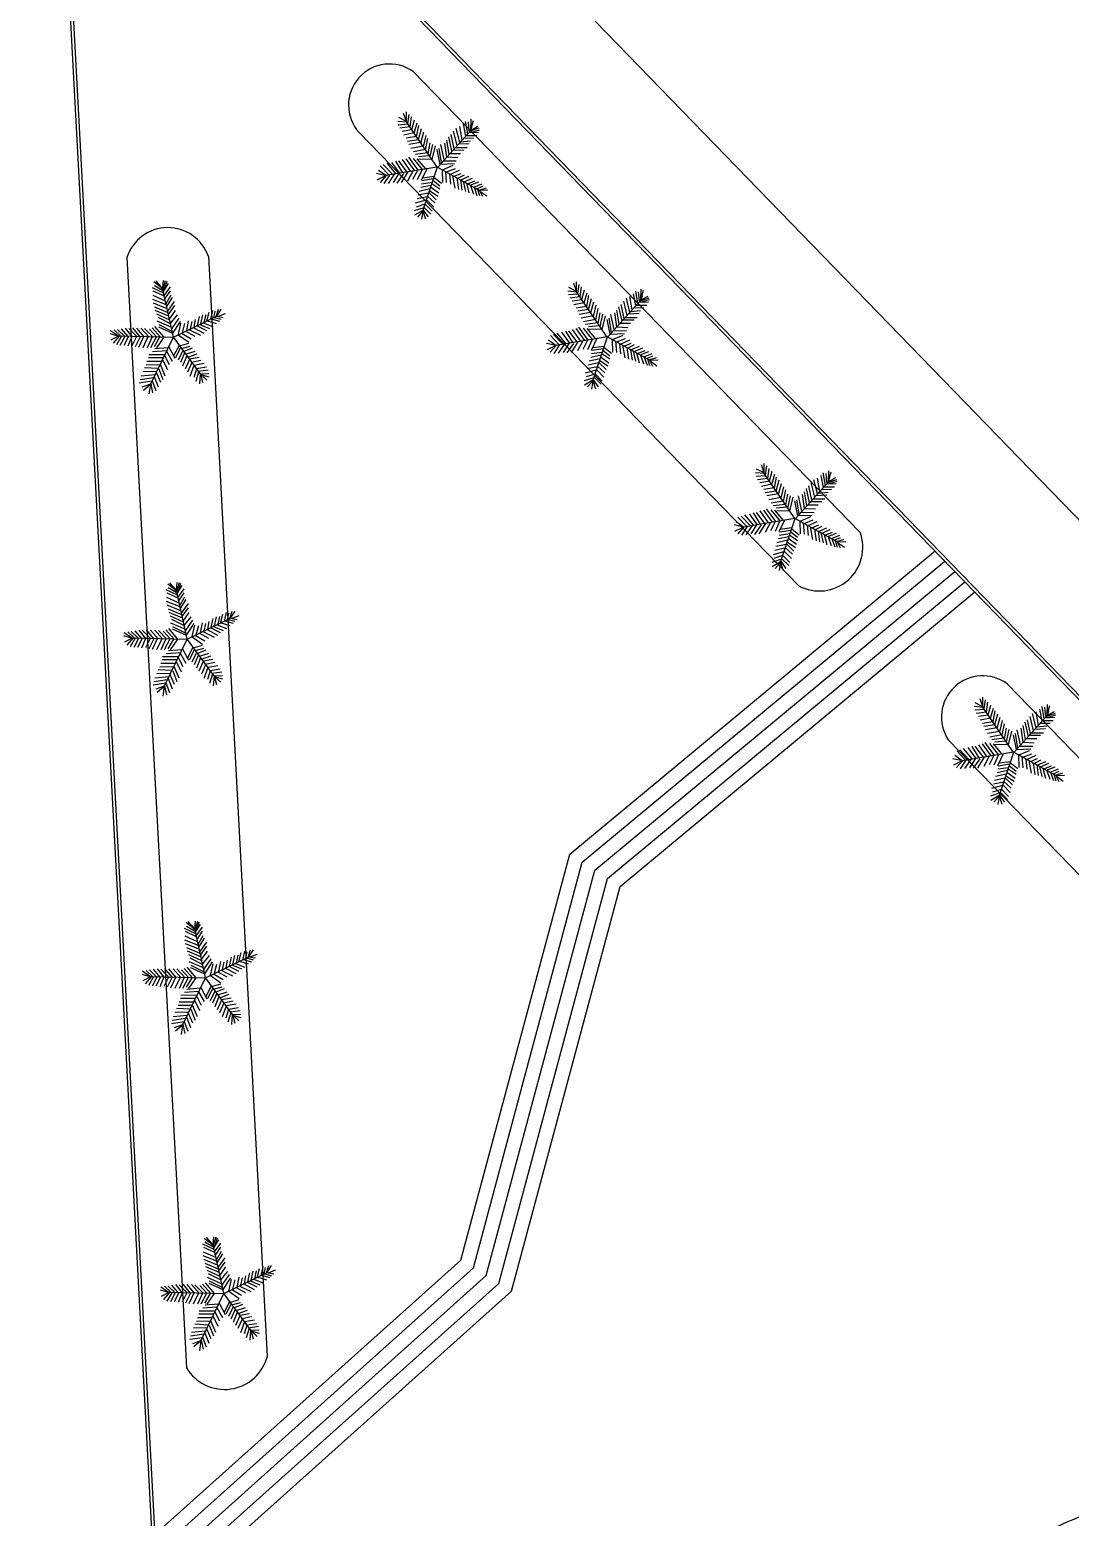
# Model space of a CAD drawing. Header units: millimetres. Extents: x 185 to 501, y 106 to 528.
# Drawn here: x 234.5 to 285.6, y 396.7 to 469.9 of the extents above; entities that cross this region are included whole.
import ezdxf

# ---------------------------------------------------------------- set-up
doc = ezdxf.new("R2010")
doc.units = ezdxf.units.MM
for name, color, linetype in [('aceras', 7, 'Continuous'), ('arboles', 84, 'Continuous'), ('cerca', 50, 'Continuous'), ('MUEBLES', 33, 'Continuous')]:
    doc.layers.add(name, color=color, linetype=linetype)

msp = doc.modelspace()

# ---------------------------------------------------------------- linework, layer by layer
msp.add_lwpolyline([(340.238, 389.944), (234.507, 498.94), (233.591, 500.789, 0.035395), (226.364, 528.233)], format="xyb")
msp.add_lwpolyline([(340.238, 389.944), (234.507, 498.94), (233.591, 500.789, 0.035395), (226.364, 528.233)], format="xyb")
at = {"layer": 'aceras'}
for points in [[(310.241, 412.25), (239.711, 484.958, 0.81282), (235.756, 483.426), (239.671, 410.469), (241.44, 377.485, 0.016392), (240.983, 363.35)], [(310.241, 412.25), (239.711, 484.958, 0.81282), (235.756, 483.426), (239.671, 410.469), (241.44, 377.485, 0.016392), (240.983, 363.35)], [(310.401, 411.87), (239.593, 484.864, 0.817469), (235.905, 483.443), (239.82, 410.477), (241.591, 377.484, 0.016326), (241.133, 363.415)], [(310.401, 411.87), (239.593, 484.864, 0.817469), (235.905, 483.443), (239.82, 410.477), (241.591, 377.484, 0.016326), (241.133, 363.415)]]:
    msp.add_lwpolyline(points, format="xyb", dxfattribs=at)
msp.add_open_spline([(286.309, 396.843), (285.852, 396.675), (285.392, 396.485), (283.974, 395.817), (283.016, 395.252), (281.679, 394.218), (281.267, 393.861), (280.512, 393.129), (280.164, 392.753), (279.185, 391.586), (278.64, 390.779), (277.721, 389.173), (277.347, 388.373), (276.719, 386.803), (276.467, 386.032), (276.053, 384.528), (275.89, 383.792), (275.506, 381.634), (275.39, 380.271), (275.287, 377.741), (275.301, 376.571), (275.339, 374.408), (275.366, 373.415), (275.364, 371.987), (275.355, 371.504), (275.315, 370.565), (275.283, 370.097), (275.194, 369.173), (275.136, 368.719), (274.92, 367.347), (274.715, 366.482), (274.236, 365.027), (273.961, 364.443), (273.623, 363.891), (273.537, 363.768), (273.367, 363.548), (273.287, 363.46), (273.156, 363.333), (273.085, 363.27), (272.896, 363.124), (272.78, 363.042), (272.356, 362.775), (271.968, 362.569), (270.993, 362.133), (270.404, 361.906), (269.064, 361.432), (268.313, 361.187), (266.685, 360.657), (265.807, 360.372), (264.328, 359.848), (263.758, 359.637), (262.625, 359.184), (262.069, 358.947), (260.967, 358.439), (260.419, 358.168), (258.785, 357.297), (257.712, 356.638), (255.901, 355.328), (255.146, 354.718), (253.975, 353.641), (253.544, 353.213), (252.729, 352.346), (252.343, 351.905), (250.839, 350.079), (249.886, 348.659), (248.553, 346.407), (248.096, 345.564), (247.193, 343.803), (246.755, 342.888), (245.921, 341.055), (245.53, 340.142), (244.97, 338.777), (244.788, 338.32), (244.609, 337.865)], degree=3, knots=[10.033261, 10.033261, 10.033261, 10.033261, 10.835563, 10.835563, 12.506733, 12.506733, 13.262556, 13.262556, 14.018379, 14.018379, 15.569042, 15.569042, 17.119706, 17.119706, 18.67037, 18.67037, 20.221034, 20.221034, 23.322362, 23.322362, 26.42369, 26.42369, 29.525018, 29.525018, 31.235354, 31.235354, 32.94569, 32.94569, 34.656027, 34.656027, 38.285993, 38.285993, 41.91596, 41.91596, 43.233357, 43.233357, 44.742352, 44.742352, 45.96899, 45.96899, 47.195628, 47.195628, 49.648903, 49.648903, 52.102179, 52.102179, 54.555454, 54.555454, 57.00873, 57.00873, 58.473031, 58.473031, 59.841351, 59.841351, 61.209671, 61.209671, 63.946311, 63.946311, 65.974769, 65.974769, 67.242169, 67.242169, 68.50957, 68.50957, 72.436581, 72.436581, 74.809675, 74.809675, 77.494204, 77.494204, 80.178734, 80.178734, 81.535383, 81.535383, 81.535383, 81.535383], dxfattribs=at)
at = {"layer": 'arboles', "linetype": 'Continuous'}
for p, q in [((252.996, 465.355), (252.552, 465.391)), ((253.067, 465.25), (252.582, 465.216)), ((252.98, 465.386), (252.605, 465.579)), ((252.98, 465.39), (252.844, 465.781)), ((252.98, 465.379), (252.978, 465.857)), ((254.496, 463.141), (252.988, 465.368)), ((253.157, 465.118), (253.233, 465.611)), ((253.247, 464.985), (253.372, 465.469)), ((253.359, 464.819), (253.503, 465.324)), ((255.896, 464.675), (255.787, 465.267)), ((255.997, 464.787), (255.892, 465.397)), ((256.072, 464.915), (256.026, 465.365)), ((256.145, 464.95), (256.167, 465.496)), ((256.146, 464.981), (256.275, 465.441)), ((253.155, 465.121), (252.654, 465.054)), ((253.254, 464.975), (252.763, 464.905)), ((253.352, 464.83), (252.853, 464.719)), ((253.475, 464.649), (252.971, 464.565)), ((253.483, 464.636), (253.59, 465.185)), ((253.579, 464.494), (253.724, 465.044)), ((253.693, 464.327), (253.829, 464.875)), ((253.815, 464.147), (253.946, 464.705)), ((253.926, 463.982), (254.04, 464.553)), ((254.525, 463.151), (256.159, 464.967)), ((255.219, 463.922), (255.058, 464.627)), ((255.331, 464.047), (255.173, 464.748)), ((255.472, 464.204), (255.302, 464.912)), ((255.607, 464.354), (255.432, 465.049)), ((255.723, 464.482), (255.599, 465.136)), ((255.808, 464.576), (256.286, 464.587)), ((255.923, 464.704), (256.446, 464.702)), ((256.053, 464.849), (256.516, 464.865)), ((256.159, 464.967), (256.072, 464.915)), ((256.135, 464.923), (256.562, 465.072)), ((256.141, 464.852), (256.571, 464.984)), ((256.159, 464.967), (256.219, 465.192)), ((256.159, 464.967), (256.35, 465.045)), ((256.167, 464.97), (256.499, 465.156)), ((253.58, 464.494), (253.039, 464.408)), ((253.674, 464.355), (253.106, 464.253)), ((253.795, 464.176), (253.204, 464.068)), ((253.911, 464.004), (253.329, 463.898)), ((254.021, 463.842), (253.427, 463.765)), ((254.042, 463.812), (254.146, 464.34)), ((254.143, 463.662), (254.274, 464.265)), ((254.24, 463.519), (254.41, 464.189)), ((254.64, 463.279), (254.49, 464.011)), ((254.707, 463.354), (254.589, 464.067)), ((254.841, 463.512), (254.677, 464.255)), ((254.966, 463.641), (254.863, 464.326)), ((255.086, 463.774), (254.96, 464.463)), ((255.125, 463.818), (255.633, 463.818)), ((255.281, 463.991), (255.811, 463.986)), ((255.386, 464.108), (255.971, 464.108)), ((255.545, 464.284), (256.066, 464.308)), ((255.646, 464.396), (256.131, 464.442)), ((252.125, 462.753), (251.695, 463.211)), ((252.307, 462.783), (251.844, 463.269)), ((254.483, 463.147), (251.973, 462.728)), ((252.468, 462.81), (252.03, 463.332)), ((252.657, 462.842), (252.261, 463.374)), ((252.808, 462.867), (252.453, 463.433)), ((253.017, 462.902), (252.612, 463.45)), ((253.19, 462.931), (252.781, 463.519)), ((253.394, 462.965), (252.965, 463.56)), ((253.56, 462.993), (253.095, 463.627)), ((253.765, 463.027), (253.323, 463.576)), ((253.935, 463.056), (253.505, 463.556)), ((254.117, 463.701), (253.578, 463.648)), ((254.232, 463.53), (253.594, 463.516)), ((253.989, 463.064), (253.7, 462.488)), ((254.489, 463.137), (253.773, 460.98)), ((254.513, 463.146), (256.584, 462)), ((254.65, 463.29), (255.339, 463.317)), ((254.751, 463.014), (255.278, 463.238)), ((254.792, 463.448), (255.434, 463.456)), ((254.945, 462.907), (255.386, 463.075)), ((254.969, 463.645), (255.51, 463.617)), ((251.976, 462.719), (251.512, 462.829)), ((251.959, 462.723), (251.531, 462.511)), ((251.962, 462.726), (251.6, 462.983)), ((251.986, 462.73), (251.682, 462.397)), ((252.152, 462.757), (251.867, 462.333)), ((252.385, 462.796), (252.083, 462.341)), ((252.632, 462.876), (252.325, 462.388)), ((252.829, 462.832), (252.512, 462.362)), ((253.046, 462.907), (252.715, 462.385)), ((253.296, 462.949), (253.026, 462.456)), ((253.522, 462.987), (253.286, 462.535)), ((253.751, 463.025), (253.516, 462.516)), ((254.24, 462.387), (253.716, 462.309)), ((254.299, 462.565), (253.737, 462.472)), ((254.337, 462.68), (253.765, 462.606)), ((254.223, 462.336), (254.62, 462.071)), ((254.277, 462.5), (254.62, 462.224)), ((254.327, 462.65), (254.702, 462.352)), ((254.742, 463.019), (254.748, 462.39)), ((254.899, 462.932), (254.942, 462.383)), ((255.1, 462.821), (255.153, 462.311)), ((255.147, 462.795), (255.597, 463.002)), ((255.251, 462.738), (255.361, 462.117)), ((255.327, 462.695), (255.672, 462.837)), ((255.459, 462.622), (255.534, 462.048)), ((255.501, 462.599), (255.839, 462.768)), ((255.64, 462.522), (255.711, 462.006)), ((255.655, 462.514), (256.072, 462.693)), ((255.772, 462.449), (255.886, 461.948)), ((255.816, 462.425), (256.236, 462.607)), ((255.935, 462.359), (256.057, 461.874)), ((255.986, 462.331), (256.351, 462.476)), ((256.107, 462.264), (256.534, 462.424)), ((256.289, 462.163), (256.696, 462.331)), ((254.006, 461.683), (253.5, 461.579)), ((254.069, 461.872), (253.553, 461.765)), ((254.137, 462.077), (253.604, 461.952)), ((254.193, 462.247), (253.683, 462.14)), ((254.017, 461.713), (254.369, 461.387)), ((254.095, 461.878), (254.437, 461.542)), ((254.11, 461.997), (254.519, 461.723)), ((254.168, 462.172), (254.567, 461.877)), ((256.135, 462.249), (256.278, 461.823)), ((256.31, 462.152), (256.45, 461.752)), ((256.433, 462.083), (256.733, 462.216)), ((256.468, 462.064), (256.577, 461.743)), ((256.55, 462.019), (256.915, 462.13)), ((256.576, 462.004), (256.991, 462.022)), ((256.579, 462.003), (256.72, 461.709)), ((256.597, 461.964), (256.939, 461.731)), ((253.828, 461.144), (253.361, 460.989)), ((253.786, 461.018), (253.369, 460.777)), ((253.951, 461.515), (253.406, 461.367)), ((253.887, 461.323), (253.46, 461.182)), ((253.771, 460.973), (253.519, 460.685)), ((253.791, 460.97), (253.723, 460.584)), ((253.78, 461.001), (253.916, 460.596)), ((253.794, 461.043), (254.054, 460.695)), ((253.84, 461.182), (254.187, 460.827)), ((253.901, 461.327), (254.246, 460.977)), ((253.978, 461.522), (254.326, 461.175)), ((241.045, 456.948), (240.486, 457.215)), ((240.997, 457.162), (240.564, 457.496)), ((240.983, 457.083), (240.589, 457.305)), ((240.972, 457.181), (240.672, 457.552)), ((240.992, 457.184), (240.842, 457.363)), ((240.992, 457.184), (241.039, 457.384)), ((240.994, 457.192), (241.034, 457.571)), ((241.014, 457.138), (241.139, 457.574)), ((241.027, 457.029), (241.281, 457.416)), ((241.07, 456.839), (241.373, 457.265)), ((241.075, 457.102), (241.215, 457.53)), ((261.342, 457.033), (260.967, 457.226)), ((261.342, 457.038), (261.206, 457.428)), ((261.342, 457.026), (261.34, 457.504)), ((261.408, 456.929), (261.476, 457.379)), ((261.519, 456.765), (261.595, 457.258)), ((241.173, 456.379), (240.505, 456.638)), ((241.135, 456.548), (240.529, 456.825)), ((241.078, 456.8), (240.532, 457.053)), ((240.992, 457.184), (240.983, 457.083)), ((241.528, 454.8), (240.992, 457.184)), ((241.107, 456.671), (241.375, 457.067)), ((241.16, 456.435), (241.404, 456.857)), ((241.194, 456.287), (241.475, 456.727)), ((241.246, 456.057), (241.583, 456.534)), ((261.358, 457.002), (260.914, 457.039)), ((261.429, 456.897), (260.944, 456.863)), ((261.517, 456.768), (261.016, 456.702)), ((261.616, 456.622), (261.125, 456.553)), ((261.714, 456.477), (261.215, 456.366)), ((262.858, 454.788), (261.35, 457.015)), ((261.609, 456.633), (261.734, 457.116)), ((261.722, 456.466), (261.865, 456.971)), ((261.845, 456.283), (261.952, 456.832)), ((261.941, 456.142), (262.086, 456.691)), ((262.055, 455.974), (262.191, 456.523)), ((262.887, 454.798), (264.522, 456.614)), ((263.834, 455.851), (263.664, 456.559)), ((263.969, 456.001), (263.794, 456.696)), ((264.085, 456.129), (263.961, 456.784)), ((264.258, 456.322), (264.149, 456.914)), ((264.359, 456.434), (264.254, 457.044)), ((264.434, 456.563), (264.388, 457.013)), ((264.416, 456.496), (264.878, 456.513)), ((264.522, 456.614), (264.434, 456.563)), ((264.497, 456.57), (264.924, 456.72)), ((264.503, 456.499), (264.933, 456.631)), ((264.507, 456.598), (264.529, 457.144)), ((264.508, 456.628), (264.637, 457.088)), ((264.522, 456.614), (264.581, 456.84)), ((264.522, 456.614), (264.712, 456.692)), ((264.529, 456.617), (264.861, 456.804)), ((241.217, 456.182), (240.541, 456.453)), ((241.264, 455.976), (240.6, 456.253)), ((241.3, 455.813), (240.632, 456.089)), ((241.344, 455.618), (240.71, 455.914)), ((241.383, 455.444), (240.765, 455.756)), ((241.28, 455.903), (241.591, 456.332)), ((241.331, 455.676), (241.625, 456.09)), ((241.382, 455.449), (241.718, 455.874)), ((241.525, 454.788), (243.658, 455.815)), ((242.702, 455.354), (242.797, 455.798)), ((242.868, 455.434), (242.962, 455.882)), ((243.042, 455.519), (243.135, 455.9)), ((243.167, 455.579), (243.283, 456.019)), ((243.354, 455.669), (243.453, 456.098)), ((243.503, 455.74), (243.567, 456.062)), ((243.538, 455.758), (243.864, 455.661)), ((243.623, 455.799), (243.743, 456.161)), ((243.65, 455.811), (243.875, 456.16)), ((243.653, 455.813), (243.974, 455.758)), ((243.695, 455.805), (244.083, 455.949)), ((261.837, 456.296), (261.333, 456.213)), ((261.942, 456.141), (261.401, 456.055)), ((262.036, 456.002), (261.468, 455.901)), ((262.157, 455.824), (261.566, 455.715)), ((262.177, 455.794), (262.308, 456.352)), ((262.288, 455.629), (262.402, 456.2)), ((262.404, 455.459), (262.508, 455.987)), ((262.505, 455.31), (262.637, 455.912)), ((262.602, 455.166), (262.772, 455.836)), ((263.203, 455.16), (263.039, 455.902)), ((263.328, 455.289), (263.225, 455.974)), ((263.448, 455.421), (263.322, 456.11)), ((263.581, 455.57), (263.42, 456.274)), ((263.693, 455.694), (263.535, 456.396)), ((263.748, 455.755), (264.333, 455.756)), ((263.907, 455.931), (264.428, 455.955)), ((264.008, 456.044), (264.493, 456.089)), ((264.17, 456.223), (264.648, 456.234)), ((264.285, 456.351), (264.808, 456.349)), ((238.817, 454.828), (238.426, 455.102)), ((238.934, 454.826), (238.607, 455.141)), ((239.133, 454.821), (238.775, 455.168)), ((239.293, 454.818), (238.971, 455.2)), ((239.494, 454.814), (239.165, 455.223)), ((239.715, 454.809), (239.328, 455.214)), ((239.886, 454.805), (239.521, 455.241)), ((240.088, 454.801), (239.719, 455.23)), ((240.306, 454.797), (239.926, 455.226)), ((240.505, 454.792), (240.105, 455.215)), ((240.71, 454.788), (240.34, 455.179)), ((240.89, 454.784), (240.475, 455.24)), ((241.063, 454.781), (240.615, 455.307)), ((241.416, 455.267), (240.716, 455.563)), ((241.49, 454.968), (240.807, 455.269)), ((241.468, 455.067), (240.818, 455.382)), ((241.441, 455.19), (241.806, 455.719)), ((241.487, 454.983), (241.863, 455.561)), ((241.771, 454.906), (241.893, 455.465)), ((241.971, 455.002), (242.088, 455.459)), ((242.13, 455.079), (242.577, 454.827)), ((242.178, 455.102), (242.27, 455.589)), ((242.285, 455.154), (242.856, 454.885)), ((242.364, 455.192), (242.448, 455.555)), ((242.5, 455.257), (243.011, 454.986)), ((242.543, 455.278), (242.601, 455.652)), ((242.686, 455.347), (243.149, 455.106)), ((242.822, 455.413), (243.297, 455.216)), ((242.99, 455.493), (243.456, 455.313)), ((243.195, 455.592), (243.625, 455.463)), ((243.376, 455.679), (243.783, 455.563)), ((261.019, 454.489), (260.623, 455.021)), ((261.17, 454.514), (260.815, 455.08)), ((261.379, 454.549), (260.974, 455.097)), ((261.552, 454.578), (261.143, 455.166)), ((261.756, 454.612), (261.327, 455.207)), ((261.922, 454.64), (261.457, 455.274)), ((262.127, 454.674), (261.685, 455.224)), ((262.273, 455.651), (261.691, 455.545)), ((262.383, 455.489), (261.789, 455.412)), ((262.297, 454.703), (261.867, 455.204)), ((262.479, 455.348), (261.94, 455.295)), ((262.594, 455.178), (261.956, 455.163)), ((263.002, 454.926), (262.852, 455.658)), ((263.069, 455.001), (262.951, 455.714)), ((263.154, 455.095), (263.796, 455.103)), ((263.331, 455.292), (263.872, 455.264)), ((263.487, 455.465), (263.995, 455.465)), ((263.643, 455.638), (264.173, 455.633)), ((238.808, 454.834), (238.411, 454.949)), ((238.812, 454.832), (238.437, 454.637)), ((238.846, 454.827), (238.56, 454.486)), ((238.973, 454.825), (238.721, 454.409)), ((241.52, 454.771), (238.831, 454.828)), ((239.129, 454.821), (238.894, 454.375)), ((239.306, 454.818), (239.079, 454.377)), ((239.48, 454.814), (239.283, 454.343)), ((239.699, 454.809), (239.476, 454.35)), ((239.886, 454.805), (239.644, 454.315)), ((240.054, 454.802), (239.809, 454.28)), ((240.27, 454.797), (240.017, 454.253)), ((240.478, 454.793), (240.228, 454.256)), ((240.674, 454.789), (240.393, 454.26)), ((241.508, 454.764), (240.399, 452.474)), ((240.844, 454.785), (240.576, 454.315)), ((241.05, 454.781), (240.693, 454.252)), ((241.289, 454.313), (241.593, 453.744)), ((241.518, 454.763), (242.866, 452.932)), ((241.804, 454.375), (241.534, 453.865)), ((241.876, 454.277), (241.628, 453.765)), ((241.762, 454.901), (242.278, 454.543)), ((241.823, 454.349), (242.283, 454.483)), ((241.917, 454.222), (242.34, 454.342)), ((241.923, 454.979), (242.396, 454.697)), ((260.338, 454.366), (259.874, 454.477)), ((260.321, 454.371), (259.894, 454.158)), ((260.324, 454.373), (259.962, 454.63)), ((260.348, 454.377), (260.044, 454.044)), ((260.487, 454.4), (260.057, 454.858)), ((260.669, 454.431), (260.206, 454.916)), ((260.514, 454.405), (260.229, 453.98)), ((262.845, 454.794), (260.335, 454.375)), ((260.83, 454.457), (260.392, 454.98)), ((260.747, 454.444), (260.445, 453.988)), ((260.994, 454.523), (260.687, 454.035)), ((261.192, 454.479), (260.874, 454.009)), ((261.408, 454.554), (261.077, 454.032)), ((261.658, 454.596), (261.389, 454.103)), ((261.885, 454.634), (261.648, 454.183)), ((262.114, 454.672), (261.878, 454.163)), ((262.351, 454.712), (262.062, 454.135)), ((262.699, 454.327), (262.127, 454.253)), ((262.851, 454.785), (262.135, 452.627)), ((262.689, 454.297), (263.064, 453.999)), ((262.875, 454.793), (264.946, 453.647)), ((263.012, 454.937), (263.701, 454.964)), ((263.104, 454.666), (263.11, 454.038)), ((263.113, 454.661), (263.64, 454.885)), ((263.261, 454.58), (263.304, 454.03)), ((263.307, 454.554), (263.748, 454.722)), ((263.462, 454.469), (263.515, 453.958)), ((263.509, 454.442), (263.959, 454.649)), ((263.613, 454.385), (263.723, 453.764)), ((263.689, 454.343), (264.034, 454.484)), ((263.863, 454.246), (264.201, 454.415)), ((264.017, 454.161), (264.434, 454.34)), ((240.937, 453.584), (240.221, 453.59)), ((241.027, 453.77), (240.293, 453.764)), ((241.1, 453.921), (240.313, 453.909)), ((241.19, 454.108), (240.487, 454.066)), ((241.266, 454.264), (240.608, 454.202)), ((240.983, 453.681), (241.23, 453.176)), ((241.083, 453.887), (241.314, 453.433)), ((241.184, 454.096), (241.464, 453.61)), ((241.987, 454.126), (241.748, 453.654)), ((242.075, 454.007), (241.867, 453.529)), ((242.181, 453.863), (241.974, 453.356)), ((242.019, 454.083), (242.464, 454.254)), ((242.308, 453.69), (242.097, 453.207)), ((242.121, 453.944), (242.592, 454.098)), ((242.231, 453.795), (242.69, 453.97)), ((242.319, 453.713), (242.791, 453.799)), ((242.408, 453.555), (242.877, 453.653)), ((262.499, 453.724), (261.966, 453.599)), ((262.555, 453.894), (262.045, 453.787)), ((262.602, 454.034), (262.078, 453.956)), ((262.661, 454.212), (262.1, 454.119)), ((262.472, 453.644), (262.881, 453.37)), ((262.531, 453.819), (262.929, 453.524)), ((262.585, 453.983), (262.982, 453.718)), ((262.639, 454.147), (262.982, 453.872)), ((263.821, 454.269), (263.896, 453.696)), ((264.002, 454.169), (264.073, 453.653)), ((264.134, 454.096), (264.248, 453.595)), ((264.178, 454.072), (264.598, 454.254)), ((264.297, 454.006), (264.419, 453.521)), ((264.348, 453.978), (264.713, 454.123)), ((264.469, 453.911), (264.896, 454.071)), ((264.497, 453.896), (264.64, 453.47)), ((264.651, 453.81), (265.058, 453.978)), ((264.672, 453.799), (264.812, 453.399)), ((264.795, 453.731), (265.095, 453.864)), ((264.83, 453.711), (264.939, 453.39)), ((264.912, 453.666), (265.277, 453.777)), ((264.938, 453.652), (265.353, 453.67)), ((264.941, 453.65), (265.082, 453.357)), ((264.959, 453.611), (265.301, 453.378)), ((240.617, 452.925), (239.938, 452.87)), ((240.701, 453.098), (240.038, 453.082)), ((240.767, 453.235), (240.101, 453.273)), ((240.86, 453.426), (240.179, 453.412)), ((240.581, 452.85), (240.778, 452.34)), ((240.658, 453.097), (240.88, 452.565)), ((240.809, 453.233), (241.009, 452.702)), ((240.873, 453.453), (241.107, 452.881)), ((242.427, 453.529), (242.219, 453.055)), ((242.532, 453.386), (242.337, 452.856)), ((242.652, 453.223), (242.519, 452.793)), ((242.541, 453.412), (243.026, 453.496)), ((242.763, 453.072), (242.62, 452.601)), ((242.656, 453.237), (243.141, 453.316)), ((242.74, 453.104), (243.229, 453.182)), ((242.842, 452.965), (242.797, 452.485)), ((242.826, 452.986), (243.261, 452.997)), ((242.852, 452.95), (243.261, 452.827)), ((242.87, 452.926), (242.959, 452.554)), ((242.884, 452.941), (243.159, 452.662)), ((262.313, 453.162), (261.768, 453.014)), ((262.249, 452.97), (261.822, 452.83)), ((262.369, 453.33), (261.862, 453.226)), ((262.431, 453.52), (261.915, 453.413)), ((262.202, 452.829), (262.55, 452.475)), ((262.263, 452.974), (262.608, 452.624)), ((262.34, 453.169), (262.688, 452.822)), ((262.379, 453.361), (262.731, 453.035)), ((262.457, 453.525), (262.799, 453.189)), ((240.466, 452.612), (239.844, 452.526)), ((240.546, 452.778), (239.882, 452.681)), ((240.394, 452.464), (239.975, 452.317)), ((240.407, 452.471), (240.049, 452.156)), ((240.394, 452.46), (240.32, 451.988)), ((240.404, 452.485), (240.5, 452.045)), ((240.478, 452.637), (240.66, 452.158)), ((262.19, 452.791), (261.723, 452.636)), ((262.148, 452.666), (261.731, 452.424)), ((262.133, 452.62), (261.881, 452.333)), ((262.153, 452.617), (262.085, 452.231)), ((262.143, 452.648), (262.278, 452.244)), ((262.156, 452.69), (262.416, 452.342)), ((270.569, 448.109), (270.433, 448.499)), ((270.569, 448.098), (270.567, 448.575)), ((270.635, 448.001), (270.703, 448.45)), ((270.585, 448.074), (270.141, 448.11)), ((270.657, 447.968), (270.171, 447.934)), ((270.569, 448.104), (270.194, 448.297)), ((270.744, 447.839), (270.244, 447.773)), ((270.843, 447.693), (270.352, 447.624)), ((272.085, 445.859), (270.577, 448.086)), ((270.746, 447.836), (270.822, 448.329)), ((270.836, 447.704), (270.961, 448.187)), ((270.949, 447.537), (271.092, 448.042)), ((271.072, 447.354), (271.179, 447.904)), ((271.168, 447.213), (271.313, 447.762)), ((273.197, 447.072), (273.021, 447.767)), ((273.312, 447.2), (273.188, 447.855)), ((273.486, 447.393), (273.376, 447.985)), ((273.587, 447.505), (273.481, 448.116)), ((273.661, 447.634), (273.615, 448.084)), ((273.724, 447.641), (274.152, 447.791)), ((273.73, 447.57), (274.16, 447.703)), ((273.734, 447.669), (273.756, 448.215)), ((273.735, 447.699), (273.864, 448.159)), ((273.749, 447.685), (273.809, 447.911)), ((273.749, 447.685), (273.939, 447.763)), ((273.756, 447.688), (274.088, 447.875)), ((270.941, 447.549), (270.442, 447.437)), ((271.064, 447.367), (270.56, 447.284)), ((271.169, 447.212), (270.628, 447.126)), ((271.263, 447.073), (270.695, 446.972)), ((271.282, 447.045), (271.419, 447.594)), ((271.404, 446.865), (271.535, 447.423)), ((271.516, 446.7), (271.63, 447.271)), ((271.631, 446.53), (271.735, 447.058)), ((271.732, 446.381), (271.864, 446.984)), ((272.114, 445.869), (273.749, 447.685)), ((272.43, 446.231), (272.266, 446.973)), ((272.555, 446.36), (272.452, 447.045)), ((272.675, 446.493), (272.549, 447.181)), ((272.808, 446.641), (272.647, 447.345)), ((272.92, 446.765), (272.762, 447.467)), ((273.062, 446.922), (272.891, 447.63)), ((273.134, 447.002), (273.656, 447.026)), ((273.235, 447.115), (273.72, 447.16)), ((273.397, 447.295), (273.875, 447.305)), ((273.512, 447.422), (274.035, 447.42)), ((273.643, 447.567), (274.105, 447.584)), ((273.749, 447.685), (273.661, 447.634)), ((270.779, 445.649), (270.37, 446.237)), ((270.983, 445.683), (270.555, 446.278)), ((271.149, 445.711), (270.684, 446.345)), ((271.384, 446.895), (270.793, 446.786)), ((271.354, 445.745), (270.912, 446.295)), ((271.5, 446.723), (270.918, 446.616)), ((271.61, 446.56), (271.016, 446.484)), ((271.525, 445.774), (271.094, 446.275)), ((271.706, 446.419), (271.167, 446.366)), ((271.821, 446.249), (271.183, 446.234)), ((271.829, 446.237), (271.999, 446.907)), ((272.229, 445.997), (272.079, 446.729)), ((272.296, 446.072), (272.178, 446.785)), ((272.558, 446.363), (273.099, 446.336)), ((272.714, 446.537), (273.222, 446.536)), ((272.87, 446.709), (273.4, 446.704)), ((272.975, 446.826), (273.56, 446.827)), ((269.565, 445.438), (269.101, 445.548)), ((269.551, 445.444), (269.189, 445.701)), ((269.714, 445.471), (269.284, 445.93)), ((269.896, 445.502), (269.433, 445.988)), ((272.072, 445.866), (269.562, 445.446)), ((270.057, 445.529), (269.62, 446.051)), ((269.975, 445.515), (269.672, 445.06)), ((270.246, 445.56), (269.85, 446.093)), ((270.221, 445.595), (269.915, 445.106)), ((270.397, 445.585), (270.042, 446.151)), ((270.419, 445.55), (270.101, 445.08)), ((270.606, 445.62), (270.201, 446.168)), ((270.635, 445.625), (270.304, 445.103)), ((270.885, 445.667), (270.616, 445.174)), ((271.112, 445.705), (270.875, 445.254)), ((271.341, 445.743), (271.105, 445.234)), ((271.578, 445.783), (271.289, 445.206)), ((272.078, 445.856), (271.363, 443.698)), ((272.102, 445.864), (274.173, 444.718)), ((272.239, 446.008), (272.928, 446.036)), ((272.331, 445.737), (272.337, 445.109)), ((272.34, 445.733), (272.867, 445.956)), ((272.381, 446.166), (273.023, 446.174)), ((272.488, 445.651), (272.531, 445.102)), ((272.534, 445.625), (272.975, 445.794)), ((272.689, 445.54), (272.742, 445.029)), ((272.736, 445.514), (273.186, 445.72)), ((272.916, 445.414), (273.261, 445.555)), ((269.548, 445.442), (269.121, 445.229)), ((269.575, 445.448), (269.271, 445.115)), ((269.741, 445.476), (269.456, 445.051)), ((271.726, 444.796), (271.193, 444.67)), ((271.782, 444.965), (271.272, 444.858)), ((271.829, 445.105), (271.305, 445.027)), ((271.888, 445.283), (271.327, 445.19)), ((271.926, 445.399), (271.354, 445.324)), ((271.758, 444.89), (272.156, 444.596)), ((271.812, 445.055), (272.209, 444.79)), ((271.866, 445.218), (272.209, 444.943)), ((271.916, 445.368), (272.291, 445.07)), ((272.84, 445.456), (272.95, 444.835)), ((273.049, 445.341), (273.123, 444.767)), ((273.09, 445.317), (273.429, 445.486)), ((273.229, 445.24), (273.3, 444.724)), ((273.244, 445.232), (273.661, 445.411)), ((273.361, 445.167), (273.475, 444.666)), ((273.405, 445.143), (273.825, 445.325)), ((273.525, 445.077), (273.646, 444.592)), ((273.575, 445.049), (273.94, 445.194)), ((273.696, 444.982), (274.123, 445.142)), ((273.724, 444.967), (273.867, 444.541)), ((273.878, 444.882), (274.285, 445.049)), ((273.899, 444.87), (274.039, 444.471)), ((274.022, 444.802), (274.322, 444.935)), ((274.057, 444.783), (274.166, 444.461)), ((274.14, 444.737), (274.504, 444.849)), ((271.54, 444.233), (270.995, 444.085)), ((271.476, 444.041), (271.049, 443.901)), ((271.596, 444.401), (271.089, 444.297)), ((271.658, 444.591), (271.142, 444.484)), ((271.49, 444.046), (271.835, 443.695)), ((271.567, 444.241), (271.915, 443.894)), ((271.606, 444.432), (271.958, 444.106)), ((271.684, 444.596), (272.026, 444.261)), ((271.7, 444.715), (272.108, 444.442)), ((274.165, 444.723), (274.58, 444.741)), ((274.168, 444.721), (274.309, 444.428)), ((274.186, 444.683), (274.528, 444.449)), ((271.417, 443.863), (270.95, 443.708)), ((271.375, 443.737), (270.958, 443.495)), ((271.36, 443.691), (271.108, 443.404)), ((271.38, 443.688), (271.312, 443.302)), ((271.37, 443.719), (271.505, 443.315)), ((271.384, 443.761), (271.644, 443.413)), ((271.43, 443.9), (271.777, 443.546)), ((241.673, 442.31), (241.24, 442.644)), ((241.648, 442.329), (241.347, 442.7)), ((241.67, 442.34), (241.709, 442.719)), ((241.689, 442.286), (241.814, 442.722)), ((241.75, 442.25), (241.891, 442.677)), ((241.721, 442.095), (241.162, 442.362)), ((241.811, 441.696), (241.205, 441.972)), ((241.754, 441.948), (241.208, 442.201)), ((241.659, 442.231), (241.265, 442.453)), ((241.668, 442.332), (241.518, 442.511)), ((241.668, 442.332), (241.659, 442.231)), ((241.668, 442.332), (241.714, 442.532)), ((242.204, 439.948), (241.668, 442.332)), ((241.703, 442.177), (241.957, 442.564)), ((241.745, 441.986), (242.049, 442.412)), ((241.783, 441.819), (242.05, 442.215)), ((241.836, 441.583), (242.08, 442.005)), ((241.87, 441.435), (242.151, 441.875)), ((241.849, 441.527), (241.18, 441.786)), ((241.893, 441.33), (241.217, 441.601)), ((241.939, 441.124), (241.276, 441.401)), ((241.976, 440.961), (241.308, 441.237)), ((241.921, 441.204), (242.259, 441.682)), ((241.956, 441.051), (242.267, 441.48)), ((242.007, 440.824), (242.301, 441.238)), ((243.843, 440.726), (243.959, 441.167)), ((244.03, 440.817), (244.129, 441.246)), ((244.179, 440.888), (244.243, 441.21)), ((244.299, 440.946), (244.419, 441.309)), ((244.326, 440.959), (244.551, 441.308)), ((240.561, 439.953), (240.197, 440.389)), ((240.764, 439.949), (240.395, 440.378)), ((241.566, 439.932), (241.15, 440.388)), ((241.739, 439.928), (241.291, 440.454)), ((242.02, 440.766), (241.386, 441.062)), ((242.092, 440.415), (241.392, 440.711)), ((242.059, 440.592), (241.441, 440.903)), ((242.166, 440.116), (241.483, 440.417)), ((242.144, 440.214), (241.494, 440.53)), ((242.058, 440.596), (242.394, 441.022)), ((242.117, 440.338), (242.482, 440.866)), ((242.163, 440.131), (242.539, 440.708)), ((242.201, 439.936), (244.334, 440.963)), ((242.447, 440.054), (242.569, 440.613)), ((242.646, 440.15), (242.764, 440.607)), ((242.854, 440.25), (242.946, 440.737)), ((243.04, 440.34), (243.124, 440.702)), ((243.176, 440.405), (243.687, 440.134)), ((243.219, 440.426), (243.277, 440.799)), ((243.362, 440.495), (243.824, 440.254)), ((243.378, 440.502), (243.473, 440.946)), ((243.498, 440.56), (243.973, 440.364)), ((243.543, 440.582), (243.637, 441.03)), ((243.666, 440.641), (244.132, 440.46)), ((243.718, 440.666), (243.811, 441.048)), ((243.871, 440.74), (244.301, 440.611)), ((244.052, 440.827), (244.459, 440.71)), ((244.214, 440.905), (244.54, 440.809)), ((244.328, 440.96), (244.65, 440.906)), ((244.371, 440.953), (244.759, 441.097)), ((239.484, 439.982), (239.087, 440.097)), ((239.493, 439.976), (239.102, 440.25)), ((239.487, 439.98), (239.113, 439.785)), ((239.522, 439.975), (239.236, 439.634)), ((239.61, 439.973), (239.283, 440.289)), ((239.649, 439.973), (239.397, 439.557)), ((239.809, 439.969), (239.451, 440.316)), ((242.196, 439.919), (239.507, 439.976)), ((239.805, 439.969), (239.57, 439.522)), ((239.969, 439.966), (239.647, 440.348)), ((239.982, 439.966), (239.754, 439.525)), ((240.17, 439.962), (239.841, 440.371)), ((240.156, 439.962), (239.959, 439.49)), ((240.39, 439.957), (240.004, 440.361)), ((240.375, 439.957), (240.152, 439.498)), ((240.562, 439.953), (240.32, 439.462)), ((240.73, 439.95), (240.484, 439.428)), ((240.982, 439.944), (240.602, 440.374)), ((240.945, 439.945), (240.693, 439.401)), ((241.18, 439.94), (240.781, 440.363)), ((241.153, 439.941), (240.904, 439.404)), ((241.386, 439.936), (241.016, 440.326)), ((241.35, 439.937), (241.068, 439.407)), ((242.183, 439.912), (241.075, 437.621)), ((241.52, 439.933), (241.252, 439.463)), ((241.726, 439.929), (241.369, 439.4)), ((242.194, 439.911), (243.542, 438.08)), ((242.438, 440.049), (242.954, 439.691)), ((242.599, 440.127), (243.072, 439.845)), ((242.806, 440.227), (243.253, 439.975)), ((242.961, 440.302), (243.532, 440.033)), ((241.702, 438.918), (240.969, 438.912)), ((241.776, 439.069), (240.989, 439.057)), ((241.866, 439.256), (241.162, 439.214)), ((241.941, 439.412), (241.284, 439.35)), ((241.759, 439.035), (241.99, 438.581)), ((241.86, 439.244), (242.139, 438.758)), ((241.965, 439.461), (242.269, 438.891)), ((242.48, 439.523), (242.21, 439.013)), ((242.552, 439.425), (242.303, 438.913)), ((242.663, 439.274), (242.424, 438.801)), ((242.499, 439.497), (242.959, 439.631)), ((242.75, 439.155), (242.543, 438.677)), ((242.593, 439.37), (243.015, 439.49)), ((242.856, 439.011), (242.65, 438.504)), ((242.695, 439.231), (243.14, 439.401)), ((242.797, 439.091), (243.268, 439.246)), ((242.907, 438.943), (243.366, 439.118)), ((242.995, 438.861), (243.466, 438.947)), ((241.377, 438.246), (240.713, 438.23)), ((241.443, 438.383), (240.777, 438.421)), ((241.536, 438.574), (240.855, 438.56)), ((241.612, 438.732), (240.896, 438.738)), ((241.334, 438.245), (241.556, 437.712)), ((241.485, 438.381), (241.684, 437.85)), ((241.549, 438.6), (241.783, 438.029)), ((241.659, 438.828), (241.905, 438.324)), ((242.984, 438.837), (242.773, 438.355)), ((243.102, 438.677), (242.895, 438.203)), ((243.207, 438.534), (243.013, 438.004)), ((243.083, 438.703), (243.553, 438.801)), ((243.327, 438.371), (243.195, 437.941)), ((243.217, 438.56), (243.701, 438.644)), ((243.439, 438.22), (243.296, 437.749)), ((243.332, 438.385), (243.817, 438.464)), ((243.415, 438.251), (243.905, 438.33)), ((241.142, 437.76), (240.519, 437.674)), ((241.222, 437.926), (240.558, 437.829)), ((241.293, 438.073), (240.614, 438.018)), ((241.07, 437.612), (240.651, 437.465)), ((241.083, 437.619), (240.725, 437.304)), ((241.07, 437.607), (240.996, 437.136)), ((241.08, 437.633), (241.176, 437.193)), ((241.154, 437.785), (241.335, 437.306)), ((241.257, 437.998), (241.453, 437.488)), ((243.518, 438.113), (243.473, 437.632)), ((243.502, 438.134), (243.937, 438.144)), ((243.528, 438.098), (243.937, 437.975)), ((243.546, 438.074), (243.635, 437.702)), ((243.56, 438.088), (243.835, 437.81)), ((281.322, 436.608), (280.947, 436.8)), ((281.322, 436.612), (281.187, 437.003)), ((281.322, 436.601), (281.32, 437.078)), ((281.388, 436.504), (281.457, 436.953)), ((281.5, 436.339), (281.575, 436.832)), ((281.339, 436.577), (280.895, 436.613)), ((281.41, 436.472), (280.925, 436.437)), ((281.498, 436.342), (280.997, 436.276)), ((281.596, 436.196), (281.106, 436.127)), ((281.694, 436.052), (281.196, 435.94)), ((282.839, 434.362), (281.33, 436.589)), ((281.589, 436.207), (281.715, 436.69)), ((281.702, 436.04), (281.846, 436.545)), ((281.826, 435.858), (281.932, 436.407)), ((281.922, 435.716), (282.067, 436.266)), ((282.035, 435.548), (282.172, 436.097)), ((282.867, 434.372), (284.502, 436.188)), ((283.815, 435.425), (283.645, 436.134)), ((283.95, 435.575), (283.775, 436.27)), ((284.066, 435.704), (283.941, 436.358)), ((284.239, 435.896), (284.129, 436.488)), ((284.34, 436.008), (284.235, 436.619)), ((284.415, 436.137), (284.368, 436.587)), ((284.396, 436.07), (284.859, 436.087)), ((284.502, 436.188), (284.415, 436.137)), ((284.477, 436.144), (284.905, 436.294)), ((284.483, 436.074), (284.913, 436.206)), ((284.487, 436.172), (284.509, 436.718)), ((284.488, 436.202), (284.617, 436.663)), ((284.502, 436.188), (284.562, 436.414)), ((284.502, 436.188), (284.693, 436.266)), ((284.509, 436.191), (284.842, 436.378)), ((281.817, 435.87), (281.313, 435.787)), ((281.922, 435.715), (281.381, 435.629)), ((282.016, 435.576), (281.448, 435.475)), ((282.137, 435.398), (281.547, 435.289)), ((282.157, 435.368), (282.288, 435.926)), ((282.269, 435.203), (282.383, 435.774)), ((282.384, 435.033), (282.489, 435.561)), ((282.485, 434.884), (282.617, 435.487)), ((282.582, 434.74), (282.753, 435.41)), ((283.05, 434.575), (282.932, 435.289)), ((283.183, 434.734), (283.02, 435.476)), ((283.309, 434.863), (283.205, 435.548)), ((283.428, 434.996), (283.303, 435.684)), ((283.562, 435.144), (283.4, 435.848)), ((283.674, 435.268), (283.516, 435.97)), ((283.729, 435.329), (284.313, 435.33)), ((283.887, 435.505), (284.409, 435.53)), ((283.988, 435.618), (284.474, 435.663)), ((284.15, 435.798), (284.628, 435.808)), ((284.265, 435.925), (284.788, 435.924)), ((280.81, 434.032), (280.373, 434.554)), ((281, 434.063), (280.603, 434.596)), ((281.15, 434.088), (280.795, 434.654)), ((281.36, 434.124), (280.955, 434.671)), ((281.533, 434.152), (281.124, 434.74)), ((281.737, 434.187), (281.308, 434.781)), ((281.902, 434.214), (281.438, 434.849)), ((282.107, 434.248), (281.666, 434.798)), ((282.254, 435.226), (281.671, 435.119)), ((282.364, 435.063), (281.769, 434.987)), ((282.278, 434.277), (281.847, 434.778)), ((282.459, 434.922), (281.92, 434.869)), ((282.575, 434.752), (281.937, 434.737)), ((282.982, 434.501), (282.833, 435.232)), ((282.992, 434.511), (283.681, 434.539)), ((283.134, 434.669), (283.777, 434.677)), ((283.312, 434.866), (283.853, 434.839)), ((283.468, 435.04), (283.976, 435.039)), ((283.623, 435.212), (284.153, 435.207)), ((280.319, 433.941), (279.854, 434.051)), ((280.302, 433.945), (279.874, 433.732)), ((280.305, 433.947), (279.943, 434.204)), ((280.328, 433.951), (280.025, 433.619)), ((280.467, 433.974), (280.038, 434.433)), ((280.649, 434.005), (280.186, 434.491)), ((280.495, 433.979), (280.209, 433.554)), ((282.826, 434.369), (280.316, 433.949)), ((280.728, 434.018), (280.426, 433.563)), ((280.974, 434.098), (280.668, 433.609)), ((281.172, 434.053), (280.854, 433.584)), ((281.388, 434.128), (281.057, 433.606)), ((281.638, 434.17), (281.369, 433.677)), ((281.865, 434.208), (281.628, 433.757)), ((282.094, 434.246), (281.858, 433.737)), ((282.331, 434.286), (282.042, 433.709)), ((282.679, 433.902), (282.107, 433.827)), ((282.831, 434.359), (282.116, 432.201)), ((282.669, 433.871), (283.045, 433.573)), ((282.855, 434.368), (284.926, 433.222)), ((283.085, 434.241), (283.091, 433.612)), ((283.093, 434.236), (283.621, 434.459)), ((283.241, 434.154), (283.285, 433.605)), ((283.287, 434.128), (283.728, 434.297)), ((283.442, 434.043), (283.495, 433.532)), ((283.489, 434.017), (283.939, 434.223)), ((283.593, 433.959), (283.704, 433.338)), ((283.67, 433.917), (284.014, 434.058)), ((283.802, 433.844), (283.876, 433.27)), ((283.844, 433.821), (284.182, 433.989)), ((283.998, 433.735), (284.415, 433.914)), ((284.159, 433.646), (284.578, 433.828)), ((282.412, 433.094), (281.896, 432.987)), ((282.48, 433.299), (281.947, 433.174)), ((282.536, 433.468), (282.026, 433.361)), ((282.582, 433.608), (282.059, 433.53)), ((282.641, 433.786), (282.08, 433.693)), ((282.437, 433.099), (282.78, 432.764)), ((282.453, 433.218), (282.862, 432.945)), ((282.511, 433.393), (282.909, 433.099)), ((282.565, 433.558), (282.962, 433.293)), ((282.62, 433.721), (282.963, 433.446)), ((283.983, 433.744), (284.053, 433.227)), ((284.115, 433.671), (284.229, 433.17)), ((284.278, 433.58), (284.4, 433.096)), ((284.328, 433.552), (284.693, 433.697)), ((284.449, 433.485), (284.876, 433.645)), ((284.477, 433.47), (284.62, 433.044)), ((284.632, 433.385), (285.039, 433.552)), ((284.652, 433.373), (284.792, 432.974)), ((284.776, 433.305), (285.075, 433.438)), ((284.81, 433.286), (284.919, 432.964)), ((284.893, 433.24), (285.258, 433.352)), ((284.918, 433.226), (285.333, 433.244)), ((284.921, 433.224), (285.062, 432.931)), ((284.94, 433.186), (285.281, 432.952)), ((282.17, 432.366), (281.704, 432.211)), ((282.293, 432.736), (281.748, 432.588)), ((282.23, 432.544), (281.802, 432.404)), ((282.349, 432.904), (281.842, 432.8)), ((282.183, 432.403), (282.53, 432.049)), ((282.243, 432.549), (282.588, 432.198)), ((282.32, 432.744), (282.668, 432.397)), ((282.359, 432.935), (282.711, 432.609)), ((282.129, 432.24), (281.711, 431.998)), ((282.114, 432.194), (281.862, 431.907)), ((282.133, 432.191), (282.065, 431.806)), ((282.123, 432.222), (282.259, 431.818)), ((282.137, 432.264), (282.397, 431.916)), ((242.574, 425.658), (242.141, 425.992)), ((242.56, 425.579), (242.166, 425.801)), ((242.549, 425.677), (242.249, 426.048)), ((242.569, 425.679), (242.419, 425.859)), ((242.569, 425.679), (242.616, 425.88)), ((242.571, 425.687), (242.611, 426.066)), ((242.591, 425.634), (242.716, 426.069)), ((242.604, 425.525), (242.858, 425.912)), ((242.647, 425.334), (242.95, 425.76)), ((242.652, 425.598), (242.792, 426.025)), ((242.622, 425.443), (242.063, 425.71)), ((242.75, 424.874), (242.081, 425.134)), ((242.712, 425.043), (242.106, 425.32)), ((242.655, 425.296), (242.109, 425.549)), ((242.569, 425.679), (242.56, 425.579)), ((243.105, 423.296), (242.569, 425.679)), ((242.684, 425.167), (242.952, 425.563)), ((242.737, 424.931), (242.981, 425.353)), ((242.771, 424.783), (243.052, 425.223)), ((242.823, 424.552), (243.16, 425.029)), ((242.794, 424.678), (242.118, 424.948)), ((242.841, 424.472), (242.177, 424.748)), ((242.877, 424.308), (242.209, 424.584)), ((242.921, 424.114), (242.287, 424.41)), ((242.857, 424.398), (243.168, 424.828)), ((242.908, 424.172), (243.202, 424.586)), ((242.959, 423.944), (243.295, 424.37)), ((243.102, 423.283), (245.235, 424.311)), ((244.279, 423.85), (244.374, 424.294)), ((244.445, 423.93), (244.539, 424.377)), ((244.619, 424.014), (244.712, 424.395)), ((244.744, 424.074), (244.86, 424.515)), ((244.931, 424.164), (245.03, 424.594)), ((245.08, 424.236), (245.144, 424.557)), ((245.2, 424.294), (245.32, 424.656)), ((245.227, 424.307), (245.452, 424.655)), ((245.23, 424.308), (245.551, 424.254)), ((245.272, 424.301), (245.66, 424.444)), ((240.394, 423.323), (240.003, 423.598)), ((240.511, 423.321), (240.184, 423.637)), ((240.71, 423.317), (240.352, 423.664)), ((240.87, 423.313), (240.548, 423.695)), ((241.071, 423.309), (240.742, 423.718)), ((241.292, 423.305), (240.905, 423.709)), ((241.463, 423.301), (241.098, 423.737)), ((241.665, 423.297), (241.296, 423.725)), ((241.883, 423.292), (241.503, 423.721)), ((242.082, 423.288), (241.682, 423.711)), ((242.287, 423.283), (241.917, 423.674)), ((242.467, 423.28), (242.052, 423.736)), ((242.64, 423.276), (242.192, 423.802)), ((242.993, 423.763), (242.293, 424.058)), ((242.96, 423.939), (242.342, 424.251)), ((243.067, 423.464), (242.384, 423.765)), ((243.045, 423.562), (242.395, 423.878)), ((243.018, 423.685), (243.383, 424.214)), ((243.064, 423.478), (243.44, 424.056)), ((243.348, 423.401), (243.47, 423.961)), ((243.548, 423.498), (243.665, 423.955)), ((243.707, 423.574), (244.154, 423.322)), ((243.755, 423.598), (243.847, 424.084)), ((243.862, 423.649), (244.433, 423.38)), ((243.941, 423.687), (244.025, 424.05)), ((244.077, 423.753), (244.588, 423.482)), ((244.12, 423.774), (244.178, 424.147)), ((244.263, 423.843), (244.725, 423.601)), ((244.399, 423.908), (244.874, 423.711)), ((244.567, 423.989), (245.033, 423.808)), ((244.772, 424.088), (245.202, 423.959)), ((244.953, 424.175), (245.36, 424.058)), ((245.115, 424.253), (245.441, 424.156)), ((240.385, 423.33), (239.988, 423.445)), ((240.389, 423.327), (240.014, 423.133)), ((240.423, 423.323), (240.137, 422.981)), ((240.55, 423.32), (240.298, 422.904)), ((243.097, 423.266), (240.408, 423.323)), ((240.706, 423.317), (240.471, 422.87)), ((240.883, 423.313), (240.655, 422.872)), ((241.057, 423.309), (240.86, 422.838)), ((241.276, 423.305), (241.053, 422.846)), ((241.463, 423.301), (241.221, 422.81)), ((241.631, 423.297), (241.386, 422.775)), ((241.847, 423.293), (241.594, 422.748)), ((242.055, 423.288), (241.805, 422.752)), ((242.251, 423.284), (241.97, 422.755)), ((243.085, 423.26), (241.976, 420.969)), ((242.421, 423.281), (242.153, 422.81)), ((242.627, 423.276), (242.27, 422.747)), ((243.095, 423.258), (244.443, 421.428)), ((243.381, 422.87), (243.111, 422.36)), ((243.339, 423.397), (243.855, 423.038)), ((243.4, 422.844), (243.86, 422.979)), ((243.494, 422.717), (243.917, 422.838)), ((243.5, 423.475), (243.973, 423.193)), ((242.604, 422.266), (241.87, 422.26)), ((242.677, 422.417), (241.89, 422.404)), ((242.767, 422.604), (242.064, 422.561)), ((242.843, 422.76), (242.185, 422.698)), ((242.56, 422.176), (242.806, 421.671)), ((242.66, 422.383), (242.891, 421.929)), ((242.761, 422.592), (243.04, 422.105)), ((242.866, 422.808), (243.17, 422.239)), ((243.453, 422.772), (243.205, 422.261)), ((243.564, 422.621), (243.325, 422.149)), ((243.652, 422.503), (243.444, 422.025)), ((243.758, 422.359), (243.551, 421.851)), ((243.596, 422.579), (244.041, 422.749)), ((243.885, 422.185), (243.674, 421.702)), ((243.698, 422.439), (244.169, 422.594)), ((243.808, 422.29), (244.267, 422.466)), ((243.896, 422.209), (244.368, 422.294)), ((243.985, 422.05), (244.454, 422.149)), ((242.194, 421.42), (241.515, 421.365)), ((242.278, 421.593), (241.615, 421.578)), ((242.344, 421.73), (241.678, 421.768)), ((242.437, 421.922), (241.756, 421.908)), ((242.513, 422.08), (241.798, 422.086)), ((242.235, 421.592), (242.457, 421.06)), ((242.386, 421.728), (242.585, 421.197)), ((242.45, 421.948), (242.684, 421.376)), ((244.004, 422.024), (243.796, 421.551)), ((244.109, 421.882), (243.914, 421.351)), ((244.229, 421.719), (244.096, 421.289)), ((244.118, 421.908), (244.603, 421.991)), ((244.34, 421.567), (244.197, 421.097)), ((244.233, 421.732), (244.718, 421.811)), ((244.317, 421.599), (244.806, 421.677)), ((244.419, 421.46), (244.374, 420.98)), ((244.403, 421.481), (244.838, 421.492)), ((244.429, 421.446), (244.838, 421.322)), ((244.447, 421.422), (244.536, 421.05)), ((244.461, 421.436), (244.736, 421.157)), ((242.043, 421.107), (241.421, 421.022)), ((242.123, 421.274), (241.459, 421.177)), ((241.971, 420.959), (241.552, 420.812)), ((241.984, 420.967), (241.626, 420.652)), ((241.971, 420.955), (241.897, 420.483)), ((241.981, 420.98), (242.077, 420.54)), ((242.055, 421.132), (242.237, 420.654)), ((242.158, 421.345), (242.355, 420.835)), ((243.475, 410.131), (243.042, 410.464)), ((243.451, 410.149), (243.15, 410.521)), ((243.472, 410.16), (243.512, 410.539)), ((243.492, 410.106), (243.617, 410.542)), ((243.505, 409.998), (243.759, 410.385)), ((243.553, 410.071), (243.693, 410.498)), ((243.523, 409.916), (242.964, 410.183)), ((243.613, 409.516), (243.007, 409.793)), ((243.556, 409.769), (243.01, 410.022)), ((243.461, 410.051), (243.067, 410.273)), ((243.47, 410.152), (243.32, 410.331)), ((243.47, 410.152), (243.461, 410.051)), ((243.47, 410.152), (243.517, 410.353)), ((244.006, 407.768), (243.47, 410.152)), ((243.548, 409.807), (243.851, 410.233)), ((243.585, 409.64), (243.853, 410.035)), ((243.639, 409.403), (243.882, 409.826)), ((243.672, 409.256), (243.954, 409.695)), ((243.651, 409.347), (242.983, 409.606)), ((243.695, 409.15), (243.019, 409.421)), ((243.742, 408.945), (243.078, 409.221)), ((243.779, 408.781), (243.111, 409.057)), ((243.724, 409.025), (244.061, 409.502)), ((243.758, 408.871), (244.069, 409.301)), ((243.809, 408.644), (244.103, 409.059)), ((245.645, 408.547), (245.761, 408.988)), ((245.832, 408.637), (245.931, 409.066)), ((245.981, 408.709), (246.046, 409.03)), ((246.102, 408.767), (246.221, 409.129)), ((246.128, 408.779), (246.353, 409.128)), ((241.972, 407.782), (241.643, 408.191)), ((242.364, 407.774), (241.999, 408.21)), ((242.566, 407.769), (242.198, 408.198)), ((242.784, 407.765), (242.404, 408.194)), ((243.368, 407.752), (242.953, 408.209)), ((243.542, 407.749), (243.094, 408.275)), ((243.822, 408.587), (243.188, 408.882)), ((243.894, 408.235), (243.194, 408.531)), ((243.862, 408.412), (243.243, 408.724)), ((243.969, 407.937), (243.285, 408.237)), ((243.947, 408.035), (243.296, 408.351)), ((243.861, 408.417), (244.196, 408.842)), ((243.919, 408.158), (244.284, 408.687)), ((243.965, 407.951), (244.341, 408.529)), ((244.004, 407.756), (246.136, 408.783)), ((244.249, 407.874), (244.371, 408.433)), ((244.449, 407.97), (244.566, 408.428)), ((244.657, 408.07), (244.748, 408.557)), ((244.842, 408.16), (244.926, 408.523)), ((244.978, 408.226), (245.489, 407.954)), ((245.021, 408.246), (245.079, 408.62)), ((245.165, 408.315), (245.627, 408.074)), ((245.18, 408.323), (245.275, 408.766)), ((245.3, 408.381), (245.775, 408.184)), ((245.346, 408.403), (245.44, 408.85)), ((245.468, 408.462), (245.934, 408.281)), ((245.52, 408.487), (245.613, 408.868)), ((245.673, 408.561), (246.104, 408.431)), ((245.854, 408.648), (246.261, 408.531)), ((246.017, 408.726), (246.342, 408.629)), ((246.131, 408.781), (246.452, 408.726)), ((246.173, 408.774), (246.561, 408.917)), ((241.286, 407.803), (240.889, 407.918)), ((241.295, 407.796), (240.905, 408.07)), ((241.29, 407.8), (240.916, 407.606)), ((241.324, 407.796), (241.038, 407.454)), ((241.412, 407.794), (241.085, 408.11)), ((241.451, 407.793), (241.199, 407.377)), ((241.611, 407.79), (241.253, 408.136)), ((243.998, 407.739), (241.309, 407.796)), ((241.607, 407.79), (241.372, 407.343)), ((241.771, 407.786), (241.449, 408.168)), ((241.784, 407.786), (241.557, 407.345)), ((241.958, 407.782), (241.761, 407.311)), ((242.193, 407.777), (241.806, 408.182)), ((242.178, 407.778), (241.954, 407.318)), ((242.365, 407.774), (242.122, 407.283)), ((242.533, 407.77), (242.287, 407.248)), ((242.748, 407.766), (242.495, 407.221)), ((242.983, 407.761), (242.583, 408.184)), ((242.956, 407.761), (242.706, 407.224)), ((243.188, 407.756), (242.818, 408.147)), ((243.152, 407.757), (242.871, 407.228)), ((243.986, 407.733), (242.877, 405.442)), ((243.322, 407.753), (243.054, 407.283)), ((243.528, 407.749), (243.171, 407.22)), ((243.997, 407.731), (245.344, 405.9)), ((244.24, 407.87), (244.756, 407.511)), ((244.401, 407.947), (244.874, 407.665)), ((244.608, 408.047), (245.055, 407.795)), ((244.763, 408.122), (245.334, 407.853)), ((243.505, 406.739), (242.772, 406.733)), ((243.578, 406.89), (242.792, 406.877)), ((243.668, 407.077), (242.965, 407.034)), ((243.744, 407.232), (243.086, 407.171)), ((243.561, 406.856), (243.792, 406.402)), ((243.662, 407.065), (243.942, 406.578)), ((243.767, 407.281), (244.071, 406.712)), ((244.282, 407.343), (244.012, 406.833)), ((244.354, 407.245), (244.106, 406.733)), ((244.465, 407.094), (244.226, 406.622)), ((244.301, 407.317), (244.761, 407.452)), ((244.553, 406.975), (244.345, 406.497)), ((244.395, 407.19), (244.818, 407.311)), ((244.659, 406.831), (244.453, 406.324)), ((244.497, 407.051), (244.942, 407.222)), ((244.6, 406.912), (245.07, 407.067)), ((244.709, 406.763), (245.168, 406.939)), ((244.797, 406.682), (245.269, 406.767)), ((243.179, 406.066), (242.516, 406.05)), ((243.246, 406.203), (242.579, 406.241)), ((243.338, 406.395), (242.657, 406.381)), ((243.415, 406.553), (242.699, 406.558)), ((243.136, 406.065), (243.358, 405.533)), ((243.287, 406.201), (243.487, 405.67)), ((243.351, 406.421), (243.585, 405.849)), ((243.461, 406.649), (243.708, 406.144)), ((244.786, 406.658), (244.576, 406.175)), ((244.905, 406.497), (244.697, 406.024)), ((245.01, 406.354), (244.815, 405.824)), ((244.886, 406.523), (245.355, 406.622)), ((245.13, 406.191), (244.997, 405.761)), ((245.019, 406.381), (245.504, 406.464)), ((245.241, 406.04), (245.098, 405.569)), ((245.134, 406.205), (245.619, 406.284)), ((245.218, 406.072), (245.708, 406.15)), ((242.944, 405.58), (242.322, 405.495)), ((243.024, 405.746), (242.36, 405.649)), ((243.095, 405.893), (242.417, 405.838)), ((242.872, 405.432), (242.453, 405.285)), ((242.885, 405.439), (242.527, 405.124)), ((242.872, 405.428), (242.799, 404.956)), ((242.882, 405.453), (242.978, 405.013)), ((242.956, 405.605), (243.138, 405.127)), ((243.059, 405.818), (243.256, 405.308)), ((245.32, 405.933), (245.276, 405.453)), ((245.304, 405.954), (245.739, 405.965)), ((245.331, 405.918), (245.739, 405.795)), ((245.348, 405.894), (245.437, 405.523)), ((245.362, 405.909), (245.637, 405.63))]:
    msp.add_line(p, q, dxfattribs=at)
at = {"layer": 'cerca'}
for points in [[(240.603, 395.899), (255.658, 409.397), (261.011, 429.358), (278.974, 444.267)], [(240.651, 395.002), (256.28, 409.015), (261.629, 428.962), (279.462, 443.763)], [(240.699, 394.105), (256.902, 408.633), (262.247, 428.565), (279.951, 443.259)], [(240.747, 393.208), (257.524, 408.251), (262.866, 428.169), (280.44, 442.755)], [(240.795, 392.311), (258.146, 407.868), (263.484, 427.772), (280.929, 442.251)]]:
    msp.add_lwpolyline(points, dxfattribs=at)
at = {"layer": 'MUEBLES'}
msp.add_line((253.046, 465.282), (253.114, 465.732), dxfattribs=at)
for points in [[(275.284, 445.198), (253.313, 467.847)], [(272.28, 442.55), (250.653, 464.845)], [(239.236, 458.704), (241.818, 410.584), (242.166, 404.098)], [(243.239, 458.754), (245.812, 410.798), (246.14, 404.676)], [(304.208, 415.381), (282.535, 437.723)], [(301.335, 412.598), (279.62, 434.983)]]:
    msp.add_lwpolyline(points, dxfattribs=at)
for centre, radius, start, end in [((252.149, 466.199), 2.018, 54.77467, 222.14184), ((241.246, 458.056), 2.112, 19.29162, 162.13122), ((273.283, 444.44), 2.14, 242.04366, 20.73421), ((281.319, 436.097), 2.031, 53.19128, 213.25181), ((244.034, 405.206), 2.172, 210.66011, 345.88312)]:
    msp.add_arc(centre, radius, start, end, dxfattribs=at)

doc.saveas('drawing.dxf')
